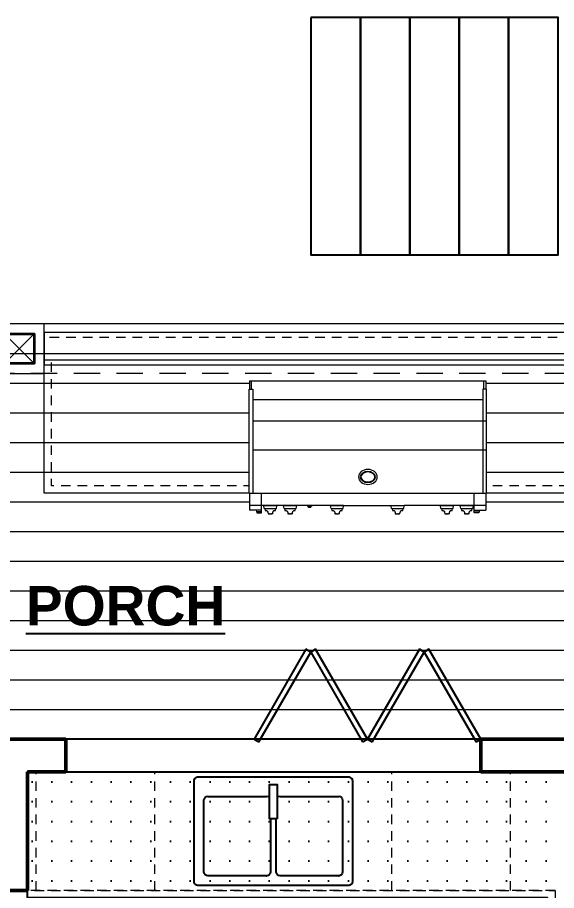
# Model space of a CAD drawing. Header units: inches. Extents: x -1373 to 690, y -94 to 608.
# Drawn here: x 489 to 598.1, y 306 to 482.6 of the extents above; entities that cross this region are included whole.
import ezdxf

# ---------------------------------------------------------------- set-up
doc = ezdxf.new("R2010")
doc.units = ezdxf.units.IN
doc.header["$MEASUREMENT"] = 0
for name, pattern in [('Dashed', [8.666667, 5.333333, -3.333334]), ('short Dashed', [3.36, 1.92, -1.44]), ('Wipeout_Contour', [39.370079, 0, -39.370079])]:
    doc.linetypes.add(name, pattern=pattern)
for name, color, linetype, lineweight in [('A-ANNO-MRKR-ROOM_Pen_No__7', 172, 'Continuous', 25), ('A-WALL-EXTR.N_Pen_No__1', 7, 'Continuous', 50), ('A-WALL-PRTL.N_Pen_No__23', 7, 'Continuous', 20), ('Cover Fills_Pen_No__96', 8, 'Continuous', 18), ('Doors_Pen_No__1', 7, 'Continuous', 50)]:
    doc.layers.add(name, color=color, linetype=linetype, lineweight=lineweight)
for name, color, linetype in [('A-BEAM.N', 7, 'Continuous'), ('A-COLS.N', 7, 'Continuous'), ('A-STRS-EXTR.N', 7, 'Continuous'), ('A-WALL-EXTR.N', 7, 'Continuous'), ('A-WALL-PRTL.N', 7, 'Continuous'), ('Cover Fills', 7, 'Continuous'), ('Doors', 7, 'Continuous'), ('Drafting Fills', 7, 'Continuous'), ('P-FIXT.N', 7, 'Continuous')]:
    doc.layers.add(name, color=color, linetype=linetype)
for name, color, linetype, lineweight, true_color in [('A-BEAM.N_Pen_No__2', 7, 'Continuous', 18, 0x404040), ('A-COLS.N_Pen_No__21', 7, 'Continuous', 13, 0x3687d9), ('A-COLS.N_Pen_No__22', 7, 'Continuous', 13, 0x650066), ('A-CSWK.N_Pen_No__21', 7, 'Continuous', 13, 0x3687d9), ('A-EQPM.N_Pen_No__22', 7, 'Continuous', 13, 0x650066), ('A-STRS-EXTR.N_Pen_No__2', 7, 'Continuous', 18, 0x404040), ('A-WALL-EXTR.N_Pen_No__22', 7, 'Continuous', 13, 0x650066), ('A-WALL-EXTR.N_Pen_No__3', 7, 'Continuous', 25, 0x8c4600), ('Doors_Pen_No__3', 7, 'Continuous', 25, 0x8c4600), ('Drafting Fills_Pen_No__11', 7, 'Continuous', 25, 0x5f2c00), ('Drafting Fills_Pen_No__24', 7, 'Continuous', 25, 0x4d678c), ('P-FIXT.N_Pen_No__44', 7, 'Continuous', 25, 0x0000d1), ('Skin Separator Lines_Pen_No__25', 7, 'Continuous', 35, 0xd9610b)]:
    doc.layers.add(name, color=color, linetype=linetype, lineweight=lineweight, true_color=true_color)
doc.styles.add('GENERATED_STYLE_2', font='')
doc.styles.get('GENERATED_STYLE_2').set_extended_font_data('Arial', bold=True)

# ---------------------------------------------------------------- blocks, each defined once
blk = doc.blocks.new('Slab_6', base_point=(-3.57, 312.64))
at = {"layer": 'Cover Fills_Pen_No__96', "linetype": 'Continuous', "lineweight": 18}
h = blk.add_hatch(dxfattribs=at)
h.set_pattern_fill('06___Parallel_06__H', color=8, style=0, pattern_type=2)
h.set_pattern_definition([(0, (214.9315, 384.6384), (0, 6), [])])
h.paths.add_polyline_path([(-3.57, 312.64), (484.43, 312.64), (484.43, 336.64), (628.43, 336.64), (628.43, 328.64), (676.43, 328.64), (676.43, 384.64), (628.43, 384.64), (628.43, 420.64), (336.43, 420.64), (336.43, 444.64), (36.43, 444.64), (36.43, 424.64), (-3.57, 424.64)])
at = {"layer": 'A-STRS-EXTR.N_Pen_No__2', "color": 49, "linetype": 'Continuous', "lineweight": 18, "true_color": 0x404040, "flags": 128}
blk.add_lwpolyline([(-3.57, 312.64), (484.43, 312.64), (484.43, 336.64), (628.43, 336.64), (628.43, 328.64), (676.43, 328.64), (676.43, 384.64), (628.43, 384.64), (628.43, 420.64), (336.43, 420.64), (336.43, 444.64), (36.43, 444.64), (36.43, 424.64), (-3.57, 424.64)], close=True, dxfattribs=at)
blk = doc.blocks.new('Slab_29', base_point=(494.43, 413.39))
at = {"layer": 'A-WALL-PRTL.N_Pen_No__23', "color": 7, "linetype": 'Continuous', "lineweight": 20, "flags": 128}
blk.add_lwpolyline([(494.43, 413.39), (618.43, 413.39), (618.43, 410.64), (621.18, 410.64), (621.18, 386.39), (494.43, 386.39)], close=True, dxfattribs=at)
blk = doc.blocks.new('Slab_30', base_point=(494.43, 412.39))
at = {"layer": 'A-WALL-PRTL.N_Pen_No__23', "color": 7, "linetype": 'Continuous', "lineweight": 20, "flags": 128}
blk.add_lwpolyline([(494.43, 412.39), (618.43, 412.39), (618.43, 418.89), (494.43, 418.89)], close=True, dxfattribs=at)
blk = doc.blocks.new('Slab_32', base_point=(495.93, 413.39))
at = {"layer": 'A-WALL-PRTL.N_Pen_No__23', "color": 7, "linetype": 'short Dashed', "lineweight": 20, "flags": 128}
blk.add_lwpolyline([(495.93, 413.39), (618.43, 413.39), (618.43, 410.64), (621.18, 410.64), (621.18, 387.89), (495.93, 387.89)], close=True, dxfattribs=at)
blk = doc.blocks.new('RD05 Bifold')
at = {"layer": 'Doors_Pen_No__1', "color": 7, "linetype": 'Continuous', "lineweight": 50}
for p, q in [((-42, 0), (-42, -6.62)), ((42, 0), (42, -6.62))]:
    blk.add_line(p, q, dxfattribs=at)
at = {"layer": 'Doors_Pen_No__3', "color": 34, "linetype": 'Continuous', "lineweight": 25, "true_color": 0x8c4600}
for p, q in [((6.6, 18.19), (-3.9, 0)), ((7.58, 17.62), (6.6, 18.19)), ((8.55, 18.19), (7.58, 17.62)), ((19.05, 0), (8.55, 18.19)), ((29.55, 18.19), (19.05, 0)), ((30.53, 17.62), (29.55, 18.19)), ((31.5, 18.19), (30.53, 17.62)), ((42, 0), (31.5, 18.19)), ((-2.92, -0.56), (7.58, 17.62)), ((7.58, 17.62), (18.08, -0.56)), ((20.03, -0.56), (30.53, 17.62)), ((30.53, 17.62), (41.03, -0.56)), ((-42.25, 0), (-42.25, 0)), ((-42, 0), (-42, -6.62)), ((-3.9, 0), (-2.92, -0.56)), ((18.08, -0.56), (19.05, 0)), ((19.05, 0), (20.03, -0.56)), ((41.03, -0.56), (42, 0)), ((42, 0), (42, -6.62)), ((42.25, 0), (42.25, 0)), ((-42.25, -6.62), (-42.25, -6.63)), ((42.25, -6.62), (42.25, -6.63))]:
    blk.add_line(p, q, dxfattribs=at)
blk = doc.blocks.new('Wall_4', base_point=(628.43, 336.64))
at = {"layer": 'A-WALL-EXTR.N_Pen_No__1', "color": 7, "linetype": 'Continuous', "lineweight": 50, "flags": 128}
for points in [[(484.43, 336.64), (484.43, 330.01)], [(498.81, 336.64), (484.43, 336.64)], [(621.81, 336.64), (582.81, 336.64)], [(491.06, 330.01), (498.81, 330.01)], [(582.81, 330.01), (621.81, 330.01)]]:
    blk.add_lwpolyline(points, dxfattribs=at)
at = {"layer": 'A-WALL-EXTR.N_Pen_No__3', "color": 34, "linetype": 'Continuous', "lineweight": 25, "true_color": 0x8c4600}
for p, q in [((582.81, 336.64), (498.81, 336.64)), ((498.81, 330.01), (582.81, 330.01))]:
    blk.add_line(p, q, dxfattribs=at)
at = {"layer": 'Doors', "color": 34, "linetype": 'Continuous', "lineweight": 25, "true_color": 0x8c4600, "zscale": 39.37007874015748}
blk.add_blockref('RD05 Bifold', (540.81, 336.64), dxfattribs=at)
blk = doc.blocks.new('Wall_5', base_point=(484.43, 312.64))
at = {"layer": 'A-WALL-EXTR.N_Pen_No__1', "color": 7, "linetype": 'Continuous', "lineweight": 50, "flags": 128}
for points in [[(491.06, 306.01), (491.06, 312.64)], [(479.93, 306.01), (491.06, 306.01)]]:
    blk.add_lwpolyline(points, dxfattribs=at)
blk = doc.blocks.new('Wall_7', base_point=(484.43, 336.64))
at = {"layer": 'A-WALL-EXTR.N_Pen_No__1', "color": 7, "linetype": 'Continuous', "lineweight": 50, "flags": 128}
for points in [[(484.43, 330.01), (484.43, 312.64)], [(491.06, 312.64), (491.06, 330.01)]]:
    blk.add_lwpolyline(points, dxfattribs=at)
blk = doc.blocks.new('Wall_47', base_point=(494.43, 415.64))
at = {"layer": 'A-WALL-EXTR.N_Pen_No__22', "color": 206, "linetype": 'short Dashed', "lineweight": 13, "true_color": 0x650066, "flags": 128}
for points in [[(618.43, 417.89), (494.43, 417.89)], [(494.43, 413.39), (618.43, 413.39)]]:
    blk.add_lwpolyline(points, dxfattribs=at)
blk = doc.blocks.new('Multi Style Sink 24_3')
at = {"layer": 'P-FIXT.N_Pen_No__44', "color": 172, "linetype": 'Continuous', "lineweight": 25, "true_color": 0x0000d1}
for p, q in [((14.62, 18.06), (2.76, 18.06)), ((29.24, 18.06), (17.38, 18.06)), ((1.97, 17.28), (1.97, 2.76)), ((15.41, 2.76), (15.41, 17.28)), ((16.59, 17.28), (16.59, 2.76)), ((30.03, 2.76), (30.03, 17.28)), ((2.76, 1.97), (14.62, 1.97)), ((17.38, 1.97), (29.24, 1.97))]:
    blk.add_line(p, q, dxfattribs=at)
at = {"layer": 'P-FIXT.N_Pen_No__44', "color": 172, "linetype": 'Continuous', "lineweight": 25, "true_color": 0x0000d1, "flags": 128}
blk.add_lwpolyline([(0.79, 0), (31.21, 0, 0.414214), (32, 0.79), (32, 21.21, 0.414214), (31.21, 22), (0.79, 22, 0.414214), (0, 21.21), (0, 0.79, 0.414214)], format="xyb", close=True, dxfattribs=at)
at = {"layer": 'P-FIXT.N_Pen_No__44', "color": 172, "linetype": 'Continuous', "lineweight": 25, "true_color": 0x0000d1}
for centre, start, end in [((2.76, 17.28), 90, 180), ((14.62, 17.28), 0, 90), ((17.38, 17.28), 90, 180), ((29.24, 17.28), 0, 90), ((2.76, 2.76), 180, 270), ((14.62, 2.76), 270, 0), ((17.38, 2.76), 180, 270), ((29.24, 2.76), 270, 0)]:
    blk.add_arc(centre, 0.787, start, end, dxfattribs=at)
for p in [(2.76, 1.97), (17.38, 1.97)]:
    blk.add_point(p, dxfattribs=at)
at = {"color": 254, "linetype": 'Wipeout_Contour', "lineweight": 0, "ltscale": 93.674881}
blk.add_wipeout([(15.21, 13.54), (16.79, 13.54), (16.79, 20.43), (15.21, 20.43)], dxfattribs=at).dxf.layer = 'Cover Fills'
at = {"layer": 'P-FIXT.N_Pen_No__44', "color": 172, "linetype": 'Continuous', "lineweight": 25, "true_color": 0x0000d1, "flags": 128}
blk.add_lwpolyline([(15.21, 13.54), (16.79, 13.54), (16.79, 20.43), (15.21, 20.43)], close=True, dxfattribs=at)
blk = doc.blocks.new('Beam_6', base_point=(623.43, 415.64))
at = {"layer": 'A-BEAM.N_Pen_No__2', "color": 49, "linetype": 'Dashed', "lineweight": 18, "true_color": 0x404040}
for p, q in [((628.43, 420.64), (336.43, 420.64)), ((618.43, 410.64), (336.43, 410.64))]:
    blk.add_line(p, q, dxfattribs=at)
blk = doc.blocks.new('Built In Grill (1)')
at = {"color": 254, "linetype": 'Wipeout_Contour', "lineweight": 0, "ltscale": 786.663143}
blk.add_wipeout([(-47.91, 22.71), (-47.91, 21.07), (-48, 21.07), (-48, 0), (-47.91, 0), (-47.91, -2.46), (-47.91, -3.45), (-46.58, -3.45), (-46.48, -3.96), (-45.5, -3.96), (-45.5, -3.45), (-45.5, -2.46), (-12.76, -2.46), (-12.76, -2.53), (-12.46, -2.53), (-12.46, -2.92), (-12.03, -2.92), (-12.03, -2.53), (-11.73, -2.53), (-11.73, -2.46), (-2.5, -2.46), (-2.5, -3.45), (-2.5, -3.77), (-2.5, -3.96), (-1.52, -3.96), (-1.49, -3.77), (-1.42, -3.45), (-0.09, -3.45), (-0.09, -2.46), (-0.09, 0), (0, 0), (0, 21.07), (-0.09, 21.07), (-0.09, 22.71)], dxfattribs=at).dxf.layer = 'Drafting Fills'
at = {"layer": 'A-EQPM.N_Pen_No__22', "color": 206, "linetype": 'Continuous', "lineweight": 13, "true_color": 0x650066}
for p, q in [((-0.09, 22.71), (-47.91, 22.71)), ((-47.91, 22.71), (-47.91, 21.07)), ((-47.51, 21.07), (-47.51, 22.71)), ((-0.49, 21.07), (-0.49, 22.71)), ((-0.09, 22.71), (-0.09, 21.07)), ((-48, 21.07), (-47.26, 21.07)), ((-48, 0), (-48, 21.07)), ((-47.26, 21.07), (-47.26, 0)), ((0, 21.07), (-0.74, 21.07)), ((-0.74, 21.07), (-0.74, 0)), ((0, 0), (0, 21.07)), ((-47.26, 18.91), (-0.74, 18.91)), ((-48, 14.6), (-0.74, 14.6)), ((-0.74, 8.8), (-48, 8.8)), ((0, 0), (-48, 0)), ((-47.91, 0), (-47.91, -3.45)), ((-0.09, 0), (-0.09, -3.45)), ((-46.58, -3.45), (-46.48, -3.96)), ((-12.76, -2.53), (-12.76, -2.46)), ((-11.73, -2.53), (-12.76, -2.53)), ((-12.46, -2.92), (-12.46, -2.53)), ((-12.46, -2.92), (-12.03, -2.92)), ((-12.03, -2.92), (-12.03, -2.53)), ((-11.73, -2.46), (-11.73, -2.53)), ((-1.42, -3.45), (-1.52, -3.96))]:
    blk.add_line(p, q, dxfattribs=at)
for major_axis, ratio in [((1.9, 0), 0.798219), ((-1.55, 0), 0.714912), ((1.42, 0), 0.712784)]:
    blk.add_ellipse((-24.02, 3.29), major_axis=major_axis, ratio=ratio, dxfattribs=at)
at = {"color": 254, "linetype": 'Wipeout_Contour', "lineweight": 0, "ltscale": 1945.663973}
blk.add_wipeout([(-45.36, -2.58), (-45.27, -3.08), (-45.14, -3.08), (-45.08, -3.51), (-44.84, -3.51), (-44.76, -3.53), (-44.72, -3.55), (-44.69, -3.56), (-44.63, -3.61), (-44.58, -3.67), (-44.54, -3.74), (-44.53, -3.8), (-44.51, -4.17), (-44.45, -4.18), (-44.39, -4.18), (-44.37, -4.19), (-44.33, -4.19), (-44.27, -4.19), (-44.21, -4.2), (-44.16, -4.2), (-44.1, -4.21), (-43.98, -4.21), (-43.92, -4.2), (-43.86, -4.2), (-43.81, -4.19), (-43.75, -4.19), (-43.71, -4.19), (-43.69, -4.18), (-43.63, -4.18), (-43.57, -4.17), (-43.55, -3.8), (-43.53, -3.74), (-43.5, -3.67), (-43.45, -3.61), (-43.39, -3.56), (-43.36, -3.55), (-43.32, -3.53), (-43.24, -3.51), (-42.99, -3.51), (-42.93, -3.08), (-42.81, -3.08), (-42.72, -2.58), (-42.72, -2.46), (-45.36, -2.46)], dxfattribs=at).dxf.layer = 'Drafting Fills'
at = {"color": 254, "linetype": 'Wipeout_Contour', "lineweight": 0, "ltscale": 1770.452063}
blk.add_wipeout([(-41.36, -2.58), (-41.27, -3.08), (-41.14, -3.08), (-41.08, -3.51), (-40.84, -3.51), (-40.76, -3.53), (-40.72, -3.55), (-40.69, -3.56), (-40.63, -3.61), (-40.58, -3.67), (-40.54, -3.74), (-40.53, -3.8), (-40.51, -4.17), (-40.45, -4.18), (-40.39, -4.18), (-40.37, -4.19), (-40.33, -4.19), (-40.27, -4.19), (-40.21, -4.2), (-40.16, -4.2), (-40.1, -4.21), (-39.98, -4.21), (-39.92, -4.2), (-39.86, -4.2), (-39.81, -4.19), (-39.75, -4.19), (-39.71, -4.19), (-39.69, -4.18), (-39.63, -4.18), (-39.57, -4.17), (-39.55, -3.8), (-39.53, -3.74), (-39.5, -3.67), (-39.45, -3.61), (-39.39, -3.56), (-39.36, -3.55), (-39.32, -3.53), (-39.24, -3.51), (-38.99, -3.51), (-38.93, -3.08), (-38.81, -3.08), (-38.72, -2.58), (-38.72, -2.46), (-41.36, -2.46)], dxfattribs=at).dxf.layer = 'Drafting Fills'
at = {"color": 254, "linetype": 'Wipeout_Contour', "lineweight": 0, "ltscale": 1333.329135}
blk.add_wipeout([(-31.36, -2.58), (-31.27, -3.08), (-31.14, -3.08), (-31.08, -3.51), (-30.84, -3.51), (-30.76, -3.53), (-30.72, -3.55), (-30.69, -3.56), (-30.63, -3.61), (-30.58, -3.67), (-30.54, -3.74), (-30.53, -3.8), (-30.51, -4.17), (-30.45, -4.18), (-30.39, -4.18), (-30.37, -4.19), (-30.33, -4.19), (-30.27, -4.19), (-30.21, -4.2), (-30.16, -4.2), (-30.1, -4.21), (-29.98, -4.21), (-29.92, -4.2), (-29.86, -4.2), (-29.81, -4.19), (-29.75, -4.19), (-29.71, -4.19), (-29.69, -4.18), (-29.63, -4.18), (-29.57, -4.17), (-29.55, -3.8), (-29.53, -3.74), (-29.5, -3.67), (-29.45, -3.61), (-29.39, -3.56), (-29.36, -3.55), (-29.32, -3.53), (-29.24, -3.51), (-28.99, -3.51), (-28.93, -3.08), (-28.81, -3.08), (-28.72, -2.58), (-28.72, -2.46), (-31.36, -2.46)], dxfattribs=at).dxf.layer = 'Drafting Fills'
at = {"color": 254, "linetype": 'Wipeout_Contour', "lineweight": 0, "ltscale": 802.13655}
blk.add_wipeout([(-19.11, -2.58), (-19.02, -3.08), (-18.89, -3.08), (-18.83, -3.51), (-18.59, -3.51), (-18.51, -3.53), (-18.47, -3.55), (-18.44, -3.56), (-18.38, -3.61), (-18.33, -3.67), (-18.29, -3.74), (-18.28, -3.8), (-18.26, -4.17), (-18.2, -4.18), (-18.14, -4.18), (-18.12, -4.19), (-18.08, -4.19), (-18.02, -4.19), (-17.96, -4.2), (-17.91, -4.2), (-17.85, -4.21), (-17.73, -4.21), (-17.67, -4.2), (-17.61, -4.2), (-17.56, -4.19), (-17.5, -4.19), (-17.46, -4.19), (-17.44, -4.18), (-17.38, -4.18), (-17.32, -4.17), (-17.3, -3.8), (-17.28, -3.74), (-17.25, -3.67), (-17.2, -3.61), (-17.14, -3.56), (-17.11, -3.55), (-17.07, -3.53), (-16.99, -3.51), (-16.74, -3.51), (-16.68, -3.08), (-16.56, -3.08), (-16.47, -2.58), (-16.47, -2.46), (-19.11, -2.46)], dxfattribs=at).dxf.layer = 'Drafting Fills'
at = {"color": 254, "linetype": 'Wipeout_Contour', "lineweight": 0, "ltscale": 404.525989}
blk.add_wipeout([(-9.61, -2.58), (-9.52, -3.08), (-9.39, -3.08), (-9.33, -3.51), (-9.09, -3.51), (-9.01, -3.53), (-8.97, -3.55), (-8.94, -3.56), (-8.88, -3.61), (-8.83, -3.67), (-8.79, -3.74), (-8.78, -3.8), (-8.76, -4.17), (-8.7, -4.18), (-8.64, -4.18), (-8.62, -4.19), (-8.58, -4.19), (-8.52, -4.19), (-8.46, -4.2), (-8.41, -4.2), (-8.35, -4.21), (-8.23, -4.21), (-8.17, -4.2), (-8.11, -4.2), (-8.06, -4.19), (-8, -4.19), (-7.96, -4.19), (-7.94, -4.18), (-7.88, -4.18), (-7.82, -4.17), (-7.8, -3.8), (-7.78, -3.74), (-7.75, -3.67), (-7.7, -3.61), (-7.64, -3.56), (-7.61, -3.55), (-7.57, -3.53), (-7.49, -3.51), (-7.24, -3.51), (-7.18, -3.08), (-7.06, -3.08), (-6.97, -2.58), (-6.97, -2.46), (-9.61, -2.46)], dxfattribs=at).dxf.layer = 'Drafting Fills'
at = {"color": 254, "linetype": 'Wipeout_Contour', "lineweight": 0, "ltscale": 256.907599}
blk.add_wipeout([(-5.61, -2.58), (-5.52, -3.08), (-5.39, -3.08), (-5.33, -3.51), (-5.09, -3.51), (-5.01, -3.53), (-4.97, -3.55), (-4.94, -3.56), (-4.88, -3.61), (-4.83, -3.67), (-4.79, -3.74), (-4.78, -3.8), (-4.76, -4.17), (-4.7, -4.18), (-4.64, -4.18), (-4.62, -4.19), (-4.58, -4.19), (-4.52, -4.19), (-4.46, -4.2), (-4.41, -4.2), (-4.35, -4.21), (-4.23, -4.21), (-4.17, -4.2), (-4.11, -4.2), (-4.06, -4.19), (-4, -4.19), (-3.96, -4.19), (-3.94, -4.18), (-3.88, -4.18), (-3.82, -4.17), (-3.8, -3.8), (-3.78, -3.74), (-3.75, -3.67), (-3.7, -3.61), (-3.64, -3.56), (-3.61, -3.55), (-3.57, -3.53), (-3.49, -3.51), (-3.24, -3.51), (-3.18, -3.08), (-3.06, -3.08), (-2.97, -2.58), (-2.97, -2.46), (-5.61, -2.46)], dxfattribs=at).dxf.layer = 'Drafting Fills'
at = {"layer": 'A-EQPM.N_Pen_No__22', "color": 206, "linetype": 'Continuous', "lineweight": 13, "true_color": 0x650066}
for p, q in [((-45.5, -3.96), (-45.5, 0)), ((-2.5, -3.96), (-2.5, 0)), ((-47.91, -2.46), (-44.9, -2.46)), ((-45.5, -3.45), (-47.91, -3.45)), ((-45.36, -2.58), (-45.36, -2.46)), ((-45.27, -3.08), (-45.36, -2.58)), ((-45.36, -2.58), (-42.72, -2.58)), ((-42.81, -3.08), (-45.27, -3.08)), ((-45.08, -3.51), (-45.14, -3.08)), ((-44.84, -3.51), (-45.08, -3.51)), ((-44.9, -2.46), (-43.18, -2.46)), ((-44.76, -3.53), (-44.84, -3.51)), ((-44.76, -3.53), (-44.72, -3.55)), ((-43.32, -3.53), (-43.36, -3.55)), ((-43.24, -3.51), (-43.32, -3.53)), ((-42.99, -3.51), (-43.24, -3.51)), ((-43.18, -2.46), (-41.36, -2.46)), ((-42.93, -3.08), (-42.99, -3.51)), ((-42.81, -3.08), (-42.72, -2.58)), ((-42.72, -2.58), (-42.72, -2.46)), ((-41.36, -2.46), (-39.18, -2.46)), ((-41.36, -2.58), (-41.36, -2.46)), ((-41.27, -3.08), (-41.36, -2.58)), ((-41.36, -2.58), (-38.72, -2.58)), ((-38.81, -3.08), (-41.27, -3.08)), ((-41.08, -3.51), (-41.14, -3.08)), ((-40.84, -3.51), (-41.08, -3.51)), ((-40.76, -3.53), (-40.84, -3.51)), ((-40.76, -3.53), (-40.72, -3.55)), ((-39.32, -3.53), (-39.36, -3.55)), ((-39.24, -3.51), (-39.32, -3.53)), ((-38.99, -3.51), (-39.24, -3.51)), ((-39.18, -2.46), (-31.36, -2.46)), ((-38.93, -3.08), (-38.99, -3.51)), ((-38.81, -3.08), (-38.72, -2.58)), ((-38.72, -2.58), (-38.72, -2.46)), ((-28.88, -2.46), (-31.36, -2.46)), ((-31.36, -2.58), (-31.36, -2.46)), ((-31.27, -3.08), (-31.36, -2.58)), ((-31.36, -2.58), (-28.72, -2.58)), ((-28.81, -3.08), (-31.27, -3.08)), ((-31.08, -3.51), (-31.14, -3.08)), ((-30.84, -3.51), (-31.08, -3.51)), ((-30.76, -3.53), (-30.84, -3.51)), ((-30.76, -3.53), (-30.72, -3.55)), ((-29.32, -3.53), (-29.36, -3.55)), ((-29.24, -3.51), (-29.32, -3.53)), ((-28.99, -3.51), (-29.24, -3.51)), ((-28.93, -3.08), (-28.99, -3.51)), ((-19.11, -2.46), (-28.88, -2.46)), ((-28.81, -3.08), (-28.72, -2.58)), ((-28.72, -2.58), (-28.72, -2.46)), ((-19.11, -2.46), (-16.93, -2.46)), ((-19.11, -2.58), (-19.11, -2.46)), ((-19.02, -3.08), (-19.11, -2.58)), ((-19.11, -2.58), (-16.47, -2.58)), ((-16.56, -3.08), (-19.02, -3.08)), ((-18.83, -3.51), (-18.89, -3.08)), ((-18.59, -3.51), (-18.83, -3.51)), ((-18.51, -3.53), (-18.59, -3.51)), ((-18.51, -3.53), (-18.47, -3.55)), ((-17.07, -3.53), (-17.11, -3.55)), ((-16.99, -3.51), (-17.07, -3.53)), ((-16.74, -3.51), (-16.99, -3.51)), ((-16.93, -2.46), (-9.61, -2.46)), ((-16.68, -3.08), (-16.74, -3.51)), ((-16.56, -3.08), (-16.47, -2.58)), ((-16.47, -2.58), (-16.47, -2.46)), ((-9.61, -2.46), (-7.43, -2.46)), ((-9.61, -2.58), (-9.61, -2.46)), ((-9.52, -3.08), (-9.61, -2.58)), ((-9.61, -2.58), (-6.97, -2.58)), ((-7.06, -3.08), (-9.52, -3.08)), ((-9.33, -3.51), (-9.39, -3.08)), ((-9.09, -3.51), (-9.33, -3.51)), ((-9.01, -3.53), (-9.09, -3.51)), ((-9.01, -3.53), (-8.97, -3.55)), ((-7.57, -3.53), (-7.61, -3.55)), ((-7.49, -3.51), (-7.57, -3.53)), ((-7.24, -3.51), (-7.49, -3.51)), ((-7.43, -2.46), (-5.61, -2.46)), ((-7.18, -3.08), (-7.24, -3.51)), ((-7.06, -3.08), (-6.97, -2.58)), ((-6.97, -2.58), (-6.97, -2.46)), ((-5.61, -2.58), (-5.61, -2.46)), ((-5.61, -2.46), (-3.43, -2.46)), ((-5.52, -3.08), (-5.61, -2.58)), ((-5.61, -2.58), (-2.97, -2.58)), ((-3.06, -3.08), (-5.52, -3.08)), ((-5.33, -3.51), (-5.39, -3.08)), ((-5.09, -3.51), (-5.33, -3.51)), ((-5.01, -3.53), (-5.09, -3.51)), ((-5.01, -3.53), (-4.97, -3.55)), ((-3.57, -3.53), (-3.61, -3.55)), ((-3.49, -3.51), (-3.57, -3.53)), ((-3.24, -3.51), (-3.49, -3.51)), ((-3.43, -2.46), (-0.09, -2.46)), ((-3.18, -3.08), (-3.24, -3.51)), ((-3.06, -3.08), (-2.97, -2.58)), ((-2.97, -2.58), (-2.97, -2.46)), ((-2.5, -3.45), (-0.09, -3.45)), ((-45.5, -3.77), (-46.51, -3.77)), ((-46.48, -3.96), (-45.5, -3.96)), ((-44.72, -3.55), (-44.69, -3.56)), ((-44.63, -3.61), (-44.69, -3.56)), ((-44.58, -3.67), (-44.63, -3.61)), ((-44.58, -3.67), (-44.54, -3.74)), ((-44.54, -3.74), (-44.53, -3.8)), ((-44.51, -4.17), (-44.53, -3.8)), ((-44.51, -4.17), (-44.45, -4.18)), ((-44.45, -4.18), (-44.39, -4.18)), ((-44.37, -4.19), (-44.39, -4.18)), ((-44.37, -4.19), (-44.33, -4.19)), ((-44.27, -4.19), (-44.33, -4.19)), ((-44.21, -4.2), (-44.27, -4.19)), ((-44.21, -4.2), (-44.16, -4.2)), ((-44.1, -4.21), (-44.16, -4.2)), ((-44.1, -4.21), (-43.98, -4.21)), ((-43.92, -4.2), (-43.98, -4.21)), ((-43.92, -4.2), (-43.86, -4.2)), ((-43.81, -4.19), (-43.86, -4.2)), ((-43.75, -4.19), (-43.81, -4.19)), ((-43.75, -4.19), (-43.71, -4.19)), ((-43.69, -4.18), (-43.71, -4.19)), ((-43.69, -4.18), (-43.63, -4.18)), ((-43.57, -4.17), (-43.63, -4.18)), ((-43.55, -3.8), (-43.57, -4.17)), ((-43.55, -3.8), (-43.53, -3.74)), ((-43.5, -3.67), (-43.53, -3.74)), ((-43.45, -3.61), (-43.5, -3.67)), ((-43.39, -3.56), (-43.45, -3.61)), ((-43.39, -3.56), (-43.36, -3.55)), ((-40.72, -3.55), (-40.69, -3.56)), ((-40.63, -3.61), (-40.69, -3.56)), ((-40.58, -3.67), (-40.63, -3.61)), ((-40.58, -3.67), (-40.54, -3.74)), ((-40.54, -3.74), (-40.53, -3.8)), ((-40.51, -4.17), (-40.53, -3.8)), ((-40.51, -4.17), (-40.45, -4.18)), ((-40.45, -4.18), (-40.39, -4.18)), ((-40.37, -4.19), (-40.39, -4.18)), ((-40.37, -4.19), (-40.33, -4.19)), ((-40.27, -4.19), (-40.33, -4.19)), ((-40.21, -4.2), (-40.27, -4.19)), ((-40.21, -4.2), (-40.16, -4.2)), ((-40.1, -4.21), (-40.16, -4.2)), ((-40.1, -4.21), (-39.98, -4.21)), ((-39.92, -4.2), (-39.98, -4.21)), ((-39.92, -4.2), (-39.86, -4.2)), ((-39.81, -4.19), (-39.86, -4.2)), ((-39.75, -4.19), (-39.81, -4.19)), ((-39.75, -4.19), (-39.71, -4.19)), ((-39.69, -4.18), (-39.71, -4.19)), ((-39.69, -4.18), (-39.63, -4.18)), ((-39.57, -4.17), (-39.63, -4.18)), ((-39.55, -3.8), (-39.57, -4.17)), ((-39.55, -3.8), (-39.53, -3.74)), ((-39.5, -3.67), (-39.53, -3.74)), ((-39.45, -3.61), (-39.5, -3.67)), ((-39.39, -3.56), (-39.45, -3.61)), ((-39.39, -3.56), (-39.36, -3.55)), ((-30.72, -3.55), (-30.69, -3.56)), ((-30.63, -3.61), (-30.69, -3.56)), ((-30.58, -3.67), (-30.63, -3.61)), ((-30.58, -3.67), (-30.54, -3.74)), ((-30.54, -3.74), (-30.53, -3.8)), ((-30.51, -4.17), (-30.53, -3.8)), ((-30.51, -4.17), (-30.45, -4.18)), ((-30.45, -4.18), (-30.39, -4.18)), ((-30.37, -4.19), (-30.39, -4.18)), ((-30.37, -4.19), (-30.33, -4.19)), ((-30.27, -4.19), (-30.33, -4.19)), ((-30.21, -4.2), (-30.27, -4.19)), ((-30.21, -4.2), (-30.16, -4.2)), ((-30.1, -4.21), (-30.16, -4.2)), ((-30.1, -4.21), (-29.98, -4.21)), ((-29.92, -4.2), (-29.98, -4.21)), ((-29.92, -4.2), (-29.86, -4.2)), ((-29.81, -4.19), (-29.86, -4.2)), ((-29.75, -4.19), (-29.81, -4.19)), ((-29.75, -4.19), (-29.71, -4.19)), ((-29.69, -4.18), (-29.71, -4.19)), ((-29.69, -4.18), (-29.63, -4.18)), ((-29.57, -4.17), (-29.63, -4.18)), ((-29.55, -3.8), (-29.57, -4.17)), ((-29.55, -3.8), (-29.53, -3.74)), ((-29.5, -3.67), (-29.53, -3.74)), ((-29.45, -3.61), (-29.5, -3.67)), ((-29.39, -3.56), (-29.45, -3.61)), ((-29.39, -3.56), (-29.36, -3.55)), ((-18.47, -3.55), (-18.44, -3.56)), ((-18.38, -3.61), (-18.44, -3.56)), ((-18.33, -3.67), (-18.38, -3.61)), ((-18.33, -3.67), (-18.29, -3.74)), ((-18.29, -3.74), (-18.28, -3.8)), ((-18.26, -4.17), (-18.28, -3.8)), ((-18.26, -4.17), (-18.2, -4.18)), ((-18.2, -4.18), (-18.14, -4.18)), ((-18.12, -4.19), (-18.14, -4.18)), ((-18.12, -4.19), (-18.08, -4.19)), ((-18.02, -4.19), (-18.08, -4.19)), ((-17.96, -4.2), (-18.02, -4.19)), ((-17.96, -4.2), (-17.91, -4.2)), ((-17.85, -4.21), (-17.91, -4.2)), ((-17.85, -4.21), (-17.73, -4.21)), ((-17.67, -4.2), (-17.73, -4.21)), ((-17.67, -4.2), (-17.61, -4.2)), ((-17.56, -4.19), (-17.61, -4.2)), ((-17.5, -4.19), (-17.56, -4.19)), ((-17.5, -4.19), (-17.46, -4.19)), ((-17.44, -4.18), (-17.46, -4.19)), ((-17.44, -4.18), (-17.38, -4.18)), ((-17.32, -4.17), (-17.38, -4.18)), ((-17.3, -3.8), (-17.32, -4.17)), ((-17.3, -3.8), (-17.28, -3.74)), ((-17.25, -3.67), (-17.28, -3.74)), ((-17.2, -3.61), (-17.25, -3.67)), ((-17.14, -3.56), (-17.2, -3.61)), ((-17.14, -3.56), (-17.11, -3.55)), ((-8.97, -3.55), (-8.94, -3.56)), ((-8.88, -3.61), (-8.94, -3.56)), ((-8.83, -3.67), (-8.88, -3.61)), ((-8.83, -3.67), (-8.79, -3.74)), ((-8.79, -3.74), (-8.78, -3.8)), ((-8.76, -4.17), (-8.78, -3.8)), ((-8.76, -4.17), (-8.7, -4.18)), ((-8.7, -4.18), (-8.64, -4.18)), ((-8.62, -4.19), (-8.64, -4.18)), ((-8.62, -4.19), (-8.58, -4.19)), ((-8.52, -4.19), (-8.58, -4.19)), ((-8.46, -4.2), (-8.52, -4.19)), ((-8.46, -4.2), (-8.41, -4.2)), ((-8.35, -4.21), (-8.41, -4.2)), ((-8.35, -4.21), (-8.23, -4.21)), ((-8.17, -4.2), (-8.23, -4.21)), ((-8.17, -4.2), (-8.11, -4.2)), ((-8.06, -4.19), (-8.11, -4.2)), ((-8, -4.19), (-8.06, -4.19)), ((-8, -4.19), (-7.96, -4.19)), ((-7.94, -4.18), (-7.96, -4.19)), ((-7.94, -4.18), (-7.88, -4.18)), ((-7.82, -4.17), (-7.88, -4.18)), ((-7.8, -3.8), (-7.82, -4.17)), ((-7.8, -3.8), (-7.78, -3.74)), ((-7.75, -3.67), (-7.78, -3.74)), ((-7.7, -3.61), (-7.75, -3.67)), ((-7.64, -3.56), (-7.7, -3.61)), ((-7.64, -3.56), (-7.61, -3.55)), ((-4.97, -3.55), (-4.94, -3.56)), ((-4.88, -3.61), (-4.94, -3.56)), ((-4.83, -3.67), (-4.88, -3.61)), ((-4.83, -3.67), (-4.79, -3.74)), ((-4.79, -3.74), (-4.78, -3.8)), ((-4.76, -4.17), (-4.78, -3.8)), ((-4.76, -4.17), (-4.7, -4.18)), ((-4.7, -4.18), (-4.64, -4.18)), ((-4.62, -4.19), (-4.64, -4.18)), ((-4.62, -4.19), (-4.58, -4.19)), ((-4.52, -4.19), (-4.58, -4.19)), ((-4.46, -4.2), (-4.52, -4.19)), ((-4.46, -4.2), (-4.41, -4.2)), ((-4.35, -4.21), (-4.41, -4.2)), ((-4.35, -4.21), (-4.23, -4.21)), ((-4.17, -4.2), (-4.23, -4.21)), ((-4.17, -4.2), (-4.11, -4.2)), ((-4.06, -4.19), (-4.11, -4.2)), ((-4, -4.19), (-4.06, -4.19)), ((-4, -4.19), (-3.96, -4.19)), ((-3.94, -4.18), (-3.96, -4.19)), ((-3.94, -4.18), (-3.88, -4.18)), ((-3.82, -4.17), (-3.88, -4.18)), ((-3.8, -3.8), (-3.82, -4.17)), ((-3.8, -3.8), (-3.78, -3.74)), ((-3.75, -3.67), (-3.78, -3.74)), ((-3.7, -3.61), (-3.75, -3.67)), ((-3.64, -3.56), (-3.7, -3.61)), ((-3.64, -3.56), (-3.61, -3.55)), ((-2.5, -3.77), (-1.49, -3.77)), ((-1.52, -3.96), (-2.5, -3.96))]:
    blk.add_line(p, q, dxfattribs=at)
blk = doc.blocks.new('Column_26', base_point=(489.43, 415.64))
at = {"layer": 'A-COLS.N_Pen_No__21', "color": 145, "linetype": 'Continuous', "lineweight": 13, "true_color": 0x3687d9}
for p, q in [((486.43, 412.64), (492.43, 418.64)), ((492.43, 412.64), (486.43, 418.64))]:
    blk.add_line(p, q, dxfattribs=at)
at = {"layer": 'A-COLS.N_Pen_No__22', "color": 206, "linetype": 'Continuous', "lineweight": 13, "true_color": 0x650066, "flags": 128}
blk.add_lwpolyline([(484.43, 410.64), (494.43, 410.64), (494.43, 420.64), (484.43, 420.64)], close=True, dxfattribs=at)
at = {"layer": 'Skin Separator Lines_Pen_No__25', "color": 32, "linetype": 'Continuous', "lineweight": 35, "true_color": 0xd9610b, "flags": 128}
blk.add_lwpolyline([(486.43, 412.64), (486.43, 418.64), (492.43, 418.64), (492.43, 412.64)], close=True, dxfattribs=at)

msp = doc.modelspace()

# ---------------------------------------------------------------- hatches: boundary and pattern name
at = {"layer": 'Drafting Fills_Pen_No__24', "linetype": 'Continuous', "lineweight": 25, "true_color": 0x4d678c}
h = msp.add_hatch(dxfattribs=at)
h.set_pattern_fill('Dot_Grid_04_0', color=165, style=0, pattern_type=2)
h.set_pattern_definition([(0, (0, 0), (0, 4), [0, -4])])
h.paths.add_polyline_path([(621.81, 59.26), (596.31, 59.26), (596.31, 152.64), (593.81, 152.64), (593.81, 212.64), (596.31, 212.64), (596.31, 304.51), (491.06, 304.51), (491.06, 330.01), (621.81, 330.01)])

# ---------------------------------------------------------------- linework, layer by layer
at = {"layer": 'A-CSWK.N_Pen_No__21', "color": 145, "linetype": 'short Dashed', "lineweight": 13, "true_color": 0x3687d9}
for p, q in [((492.81, 306.01), (492.81, 330.01)), ((516.81, 306.01), (516.81, 330.01)), ((564.81, 306.01), (564.81, 330.01)), ((588.81, 306.01), (588.81, 330.01)), ((479.06, 306.01), (597.81, 306.01)), ((597.81, 306.01), (491.06, 306.01)), ((597.81, 306.01), (597.81, 212.64))]:
    msp.add_line(p, q, dxfattribs=at)
at = {"layer": 'Drafting Fills_Pen_No__11', "color": 38, "linetype": 'Continuous', "lineweight": 25, "true_color": 0x5f2c00, "flags": 128}
for points in [[(548.43, 482.64), (548.43, 434.64), (558.43, 434.64), (558.43, 482.64)], [(558.43, 482.64), (558.43, 434.64), (568.43, 434.64), (568.43, 482.64)], [(568.43, 482.64), (568.43, 434.64), (578.43, 434.64), (578.43, 482.64)], [(578.43, 482.64), (578.43, 434.64), (588.43, 434.64), (588.43, 482.64)], [(588.43, 482.64), (588.43, 434.64), (598.43, 434.64), (598.43, 482.64)], [(621.81, 59.26), (596.31, 59.26), (596.31, 152.64), (593.81, 152.64), (593.81, 212.64), (596.31, 212.64), (596.31, 304.51), (491.06, 304.51), (491.06, 330.01), (621.81, 330.01)]]:
    msp.add_lwpolyline(points, close=True, dxfattribs=at)

# ---------------------------------------------------------------- block references
at = {"layer": 'A-BEAM.N', "color": 49, "lineweight": 18, "true_color": 0x404040}
msp.add_blockref('Beam_6', (623.43, 415.64), dxfattribs=at)
at = {"layer": 'A-COLS.N', "color": 32, "lineweight": 35, "true_color": 0xd9610b}
msp.add_blockref('Column_26', (489.43, 415.64), dxfattribs=at)
at = {"layer": 'A-STRS-EXTR.N', "color": 49, "linetype": 'Continuous', "lineweight": 18, "true_color": 0x404040}
msp.add_blockref('Slab_6', (-3.57, 312.64), dxfattribs=at)
at = {"layer": 'A-WALL-EXTR.N', "color": 206, "lineweight": 13, "true_color": 0x650066}
msp.add_blockref('Wall_47', (494.43, 415.64), dxfattribs=at)
at = {"layer": 'A-WALL-EXTR.N', "color": 7, "lineweight": 50}
for name, p in [('Wall_4', (628.43, 336.64)), ('Wall_7', (484.43, 336.64)), ('Wall_5', (484.43, 312.64))]:
    msp.add_blockref(name, p, dxfattribs=at)
at = {"layer": 'A-WALL-PRTL.N', "color": 7, "linetype": 'Continuous', "lineweight": 20}
for name, p in [('Slab_30', (494.43, 412.39)), ('Slab_29', (494.43, 413.39))]:
    msp.add_blockref(name, p, dxfattribs=at)
at = {"layer": 'A-WALL-PRTL.N', "color": 7, "linetype": 'short Dashed', "lineweight": 20}
msp.add_blockref('Slab_32', (495.93, 413.39), dxfattribs=at)

# ---------------------------------------------------------------- texts
at = {"layer": 'A-ANNO-MRKR-ROOM_Pen_No__7', "color": 172, "linetype": 'Continuous', "lineweight": 25, "insert": (490.74, 367.64), "char_height": 8, "attachment_point": 1, "style": 'GENERATED_STYLE_2'}
msp.add_mtext('\\A1;{\\pql;\\fArial|b1|i0|c0|p34;\\L\\LPORCH}', dxfattribs=at)

# ---------------------------------------------------------------- next in the draw order: block references
at = {"layer": 'A-EQPM.N_Pen_No__22', "color": 206, "linetype": 'Continuous', "lineweight": 13, "true_color": 0x650066, "xscale": -1, "zscale": 39.37007874015748}
msp.add_blockref('Built In Grill (1)', (535.93, 386.39), dxfattribs=at)
at = {"layer": 'P-FIXT.N', "color": 167, "linetype": 'Continuous', "lineweight": 18, "true_color": 0x2c53a6, "xscale": -1, "zscale": 39.37007874015748}
msp.add_blockref('Multi Style Sink 24_3', (556.81, 307.01), dxfattribs=at)

doc.saveas('drawing.dxf')
